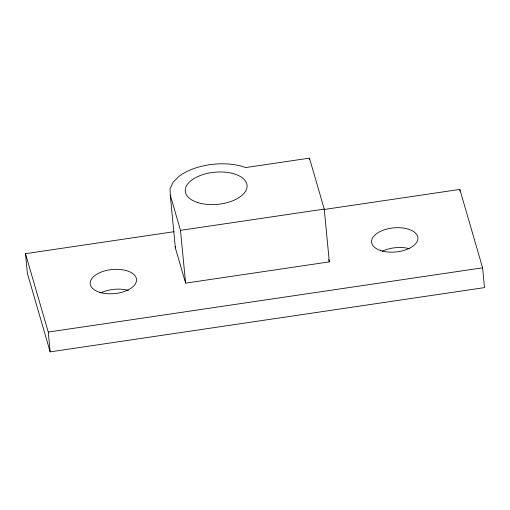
<?xml version="1.0" encoding="UTF-8"?>
<svg xmlns="http://www.w3.org/2000/svg" width="510" height="510" viewBox="0 0 510 510"><rect width="100%" height="100%" fill="white"/><g stroke="black" fill="none" stroke-linecap="round" stroke-linejoin="round"><path stroke-width="0.76" d="M309.455 158.132L245.469 167.599L243.767 166.853A46.544 24.18 -5.5 0 0 178.882 176.454L173.005 182.408L170.066 188.757L170.27 195.075L175.351 247.86L185.595 283.139L329.326 261.872L324.245 209.087L309.455 158.132L309.602 159.707M170.27 195.075L180.508 230.354L324.245 209.087M323.958 209.521L459.835 189.414L482.594 267.814L484.5 287.608L50.165 351.868L27.406 273.468L25.5 253.68L174.165 231.68M25.5 253.68L48.259 332.074L482.594 267.814M328.669 259.59L329.326 261.872M459.835 189.414L459.988 191.001M180.508 230.354L185.595 283.139M48.259 332.074L50.165 351.868M175.3 246.279L175.351 247.86M382.219 251.239A23.275 12.093 -5.5 0 1 409.026 248.599M100.833 292.867A23.275 12.093 -5.5 0 1 128.367 290.426M197.74 202.572A31.033 16.122 -5.5 0 0 246.878 187.973A31.033 16.122 -5.5 0 0 203.841 174.312A31.033 16.122 -5.5 0 0 197.74 202.572M380.932 250.646A23.275 12.093 -5.5 0 0 417.786 239.694A23.275 12.093 -5.5 0 0 385.503 229.449A23.275 12.093 -5.5 0 0 380.932 250.646M99.546 292.281A23.275 12.093 -5.5 0 0 136.399 281.329A23.275 12.093 -5.5 0 0 104.116 271.084A23.275 12.093 -5.5 0 0 99.546 292.281"/></g></svg>
